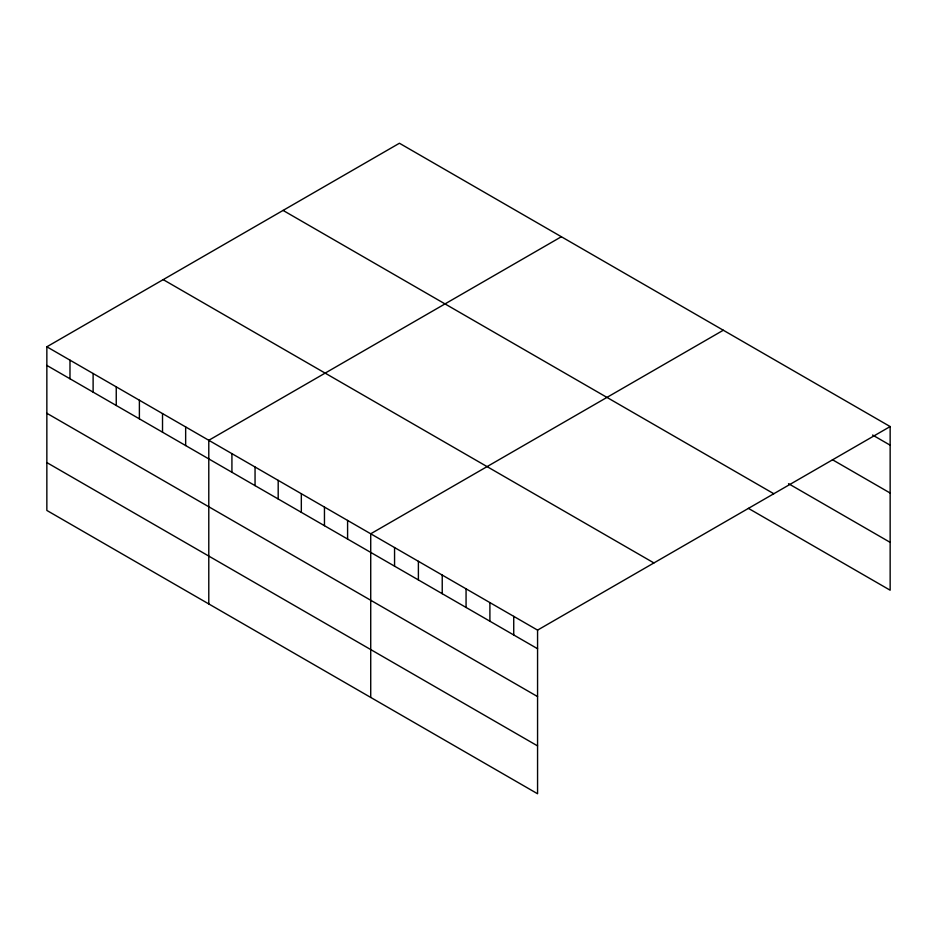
<?xml version="1.0" encoding="UTF-8"?>
<svg xmlns="http://www.w3.org/2000/svg" width="937" height="937" viewBox="0 0 937 937"><rect width="100%" height="100%" fill="white"/><g stroke="black" fill="none" stroke-linecap="round" stroke-linejoin="round"><path stroke-width="1.41" d="M46.85 346.795L537.569 630.121L537.569 793.756L46.85 510.442L46.85 346.795L399.431 143.244L890.15 426.558L890.15 590.205L748.394 508.358M561.368 236.733L208.787 440.296L208.787 603.932M723.305 330.234L370.724 533.785L370.724 697.433M537.569 630.121L890.15 426.558M872.593 435.037L890.15 445.18M832.443 459.716L890.15 493.038M788.532 483.679L890.15 542.347M283.079 210.415L773.798 493.729M163.202 279.624L653.921 562.938M46.85 365.418L537.569 648.732M46.85 413.276L537.569 696.589M46.85 462.585L537.569 745.899M513.734 616.359L513.734 634.97M489.899 602.596L489.899 621.208M466.064 588.834L466.064 607.457M442.229 575.072L442.229 593.695M418.394 561.31L418.394 579.933M394.559 547.548L394.559 566.171M347.592 520.433L347.592 539.056M324.46 507.081L324.46 525.692M301.327 493.717L301.327 512.34M278.195 480.365L278.195 498.976M255.051 467.013L255.051 485.624M231.919 453.649L231.919 472.271M185.655 426.944L185.655 445.555M162.523 413.58L162.523 432.203M139.39 400.228L139.39 418.839M116.247 386.864L116.247 405.487M93.114 373.512L93.114 392.135M69.982 360.159L69.982 378.771"/></g></svg>
